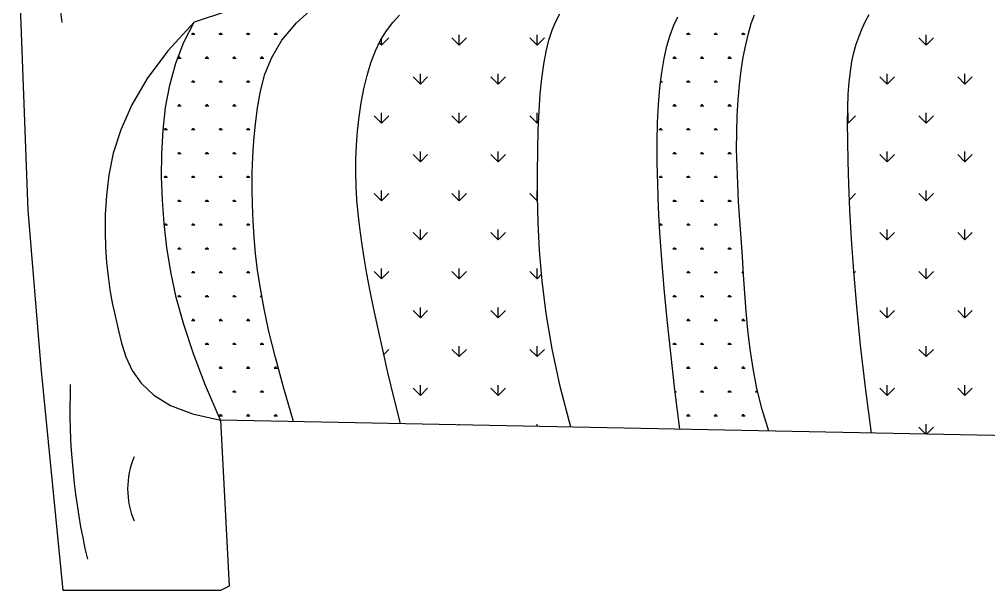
# Model space of a CAD drawing. Header units: millimetres. Extents: x 22852 to 54489, y 38200 to 53043.
# Drawn here: x 42862 to 43526, y 48800 to 49191 of the extents above; entities that cross this region are included whole.
import ezdxf

# ---------------------------------------------------------------- set-up
doc = ezdxf.new("R2010")
doc.units = ezdxf.units.MM

# ---------------------------------------------------------------- blocks, each defined once
blk = doc.blocks.new('A$C01252605')
for p, q in [((4.99, 224.41), (0, 359.06)), ((118.12, 337.58), (99.74, 331.63)), ((158.07, 331.1), (169.24, 341.01)), ((213.08, 331.39), (217.02, 335.52)), ((303.98, 326.96), (306.08, 331.99)), ((306.08, 331.99), (308.42, 336.39)), ((373.4, 329.77), (375.72, 334.63)), ((417.67, 330.8), (419.45, 335.72)), ((480.97, 328.04), (482.92, 332.15)), ((482.92, 332.15), (485.02, 335.99)), ((99.74, 331.63), (84.71, 315.16)), ((93.88, 320.13), (99.74, 331.63)), ((149.83, 321.26), (158.07, 331.1)), ((206.13, 321.24), (209.44, 326.65)), ((209.44, 326.65), (213.08, 331.39)), ((302.13, 321.24), (303.98, 326.96)), ((371.31, 324.22), (373.4, 329.77)), ((416.02, 325.12), (417.67, 330.8)), ((479.2, 323.67), (480.97, 328.04)), ((100.2, 324.51), (98.24, 324.51)), ((98.73, 324.52), (98.41, 325.06)), ((98.97, 324.53), (98.97, 325.32)), ((99.22, 324.53), (99.22, 325.51)), ((99.46, 324.53), (99.46, 325.32)), ((99.71, 324.52), (100.03, 325.06)), ((115.9, 324.51), (113.93, 324.51)), ((114.43, 324.52), (114.11, 325.06)), ((114.67, 324.53), (114.67, 325.32)), ((114.92, 324.53), (114.92, 325.51)), ((115.16, 324.53), (115.16, 325.32)), ((115.41, 324.52), (115.73, 325.06)), ((131.6, 324.51), (129.63, 324.51)), ((130.12, 324.52), (129.81, 325.06)), ((130.37, 324.53), (130.37, 325.32)), ((130.61, 324.53), (130.61, 325.51)), ((130.86, 324.53), (130.86, 325.32)), ((131.11, 324.52), (131.43, 325.06)), ((144.01, 311.51), (149.83, 321.26)), ((147.29, 324.51), (145.33, 324.51)), ((145.82, 324.52), (145.51, 325.06)), ((146.07, 324.53), (146.07, 325.32)), ((146.31, 324.53), (146.31, 325.51)), ((146.56, 324.53), (146.56, 325.32)), ((146.81, 324.52), (147.12, 325.06)), ((203.21, 315.13), (206.13, 321.24)), ((206.63, 318.47), (210.79, 322.63)), ((206.63, 318.47), (206.63, 322.06)), ((251.03, 318.47), (246.87, 322.63)), ((251.03, 318.47), (251.03, 324.36)), ((251.03, 318.47), (255.19, 322.63)), ((295.43, 318.47), (291.27, 322.63)), ((295.43, 318.47), (299.6, 322.63)), ((295.44, 318.47), (295.44, 324.36)), ((300.55, 314.79), (302.13, 321.24)), ((369.46, 317.92), (371.31, 324.22)), ((382.77, 324.51), (380.81, 324.51)), ((381.3, 324.52), (380.99, 325.06)), ((381.55, 324.53), (381.55, 325.31)), ((381.79, 324.53), (381.79, 325.51)), ((382.04, 324.53), (382.04, 325.31)), ((382.29, 324.52), (382.6, 325.06)), ((398.47, 324.51), (396.51, 324.51)), ((397, 324.52), (396.69, 325.06)), ((397.25, 324.53), (397.25, 325.31)), ((397.49, 324.53), (397.49, 325.51)), ((397.74, 324.53), (397.74, 325.31)), ((397.99, 324.52), (398.3, 325.06)), ((414.17, 324.51), (412.21, 324.51)), ((412.7, 324.52), (412.39, 325.06)), ((412.94, 324.53), (412.94, 325.31)), ((413.19, 324.53), (413.19, 325.51)), ((413.43, 324.53), (413.43, 325.31)), ((413.69, 324.52), (414, 325.06)), ((414.5, 318.73), (416.02, 325.12)), ((477.63, 319.05), (479.2, 323.67)), ((517.45, 318.47), (513.28, 322.63)), ((517.45, 318.47), (517.45, 324.36)), ((517.45, 318.47), (521.61, 322.63)), ((89.29, 308.13), (93.88, 320.13)), ((206.63, 318.47), (205.4, 319.7)), ((367.88, 310.81), (369.46, 317.92)), ((413.14, 311.68), (414.5, 318.73)), ((476.27, 314.18), (477.63, 319.05)), ((84.71, 315.16), (73, 299.41)), ((92.35, 310.92), (90.39, 310.92)), ((90.88, 310.93), (90.57, 311.47)), ((91.12, 310.94), (91.12, 311.72)), ((91.37, 310.94), (91.37, 311.92)), ((91.61, 310.94), (91.61, 311.72)), ((91.86, 310.92), (92.18, 311.46)), ((108.05, 310.92), (106.09, 310.92)), ((106.58, 310.93), (106.26, 311.47)), ((106.82, 310.94), (106.82, 311.72)), ((107.07, 310.94), (107.07, 311.92)), ((107.31, 310.94), (107.31, 311.72)), ((107.56, 310.92), (107.88, 311.46)), ((123.75, 310.92), (121.78, 310.92)), ((122.28, 310.93), (121.96, 311.47)), ((122.52, 310.94), (122.52, 311.72)), ((122.76, 310.94), (122.76, 311.92)), ((123.01, 310.94), (123.01, 311.72)), ((123.26, 310.92), (123.58, 311.46)), ((139.44, 310.92), (137.48, 310.92)), ((137.97, 310.93), (137.66, 311.47)), ((138.22, 310.94), (138.22, 311.72)), ((138.46, 310.94), (138.46, 311.92)), ((138.71, 310.94), (138.71, 311.72)), ((138.96, 310.92), (139.27, 311.46)), ((140.09, 301.85), (144.01, 311.51)), ((200.66, 308.39), (203.21, 315.13)), ((299.23, 307.56), (300.55, 314.79)), ((366.57, 302.89), (367.88, 310.81)), ((374.92, 310.92), (372.96, 310.92)), ((373.45, 310.93), (373.14, 311.47)), ((373.7, 310.93), (373.7, 311.72)), ((373.94, 310.93), (373.94, 311.92)), ((374.19, 310.93), (374.19, 311.72)), ((374.44, 310.92), (374.75, 311.46)), ((390.62, 310.92), (388.66, 310.92)), ((389.15, 310.93), (388.84, 311.47)), ((389.4, 310.93), (389.4, 311.72)), ((389.64, 310.93), (389.64, 311.92)), ((389.89, 310.93), (389.89, 311.72)), ((390.14, 310.92), (390.45, 311.46)), ((406.32, 310.92), (404.36, 310.92)), ((404.85, 310.93), (404.54, 311.47)), ((405.09, 310.93), (405.09, 311.72)), ((405.34, 310.93), (405.34, 311.92)), ((405.59, 310.93), (405.59, 311.72)), ((405.84, 310.92), (406.15, 311.46)), ((411.95, 304.05), (413.14, 311.68)), ((475.14, 309.05), (476.27, 314.18)), ((85.86, 295.7), (89.29, 308.13)), ((198.47, 301.14), (200.66, 308.39)), ((298.14, 299.51), (299.23, 307.56)), ((474.23, 303.51), (475.14, 309.05)), ((73, 299.41), (64.19, 284.43)), ((137.56, 292.28), (140.09, 301.85)), ((196.63, 293.5), (198.47, 301.14)), ((228.83, 296.27), (224.67, 300.43)), ((228.83, 296.27), (228.83, 302.16)), ((228.83, 296.27), (232.99, 300.43)), ((273.23, 296.27), (269.07, 300.43)), ((273.23, 296.27), (273.23, 302.16)), ((273.23, 296.27), (277.4, 300.43)), ((297.28, 290.62), (298.14, 299.51)), ((365.53, 294.18), (366.57, 302.89)), ((410.96, 295.89), (411.95, 304.05)), ((473.54, 297.4), (474.23, 303.51)), ((495.24, 296.27), (491.08, 300.43)), ((495.24, 296.27), (499.41, 300.43)), ((495.25, 296.27), (495.25, 302.16)), ((539.65, 296.27), (535.48, 300.43)), ((539.65, 296.27), (539.65, 302.16)), ((539.65, 296.27), (543.81, 300.43)), ((83.46, 282.93), (85.86, 295.7)), ((100.2, 297.32), (98.24, 297.32)), ((98.73, 297.33), (98.41, 297.87)), ((98.97, 297.34), (98.97, 298.13)), ((99.22, 297.34), (99.22, 298.32)), ((99.46, 297.34), (99.46, 298.13)), ((99.71, 297.33), (100.03, 297.87)), ((115.9, 297.32), (113.93, 297.32)), ((114.43, 297.33), (114.11, 297.87)), ((114.67, 297.34), (114.67, 298.13)), ((114.92, 297.34), (114.92, 298.32)), ((115.16, 297.34), (115.16, 298.13)), ((115.41, 297.33), (115.73, 297.87)), ((131.6, 297.32), (129.63, 297.32)), ((130.12, 297.33), (129.81, 297.87)), ((130.37, 297.34), (130.37, 298.13)), ((130.61, 297.34), (130.61, 298.32)), ((130.86, 297.34), (130.86, 298.13)), ((131.11, 297.33), (131.43, 297.87)), ((195.11, 285.59), (196.63, 293.5)), ((364.76, 284.67), (365.53, 294.18)), ((367.07, 297.32), (365.91, 297.32)), ((366.09, 297.34), (366.09, 298.32)), ((366.34, 297.34), (366.34, 298.12)), ((366.59, 297.33), (366.9, 297.87)), ((382.77, 297.32), (380.81, 297.32)), ((381.3, 297.33), (380.99, 297.87)), ((381.55, 297.34), (381.55, 298.12)), ((381.79, 297.34), (381.79, 298.32)), ((382.04, 297.34), (382.04, 298.12)), ((382.29, 297.33), (382.6, 297.87)), ((398.47, 297.32), (396.51, 297.32)), ((397, 297.33), (396.69, 297.87)), ((397.25, 297.34), (397.25, 298.12)), ((397.49, 297.34), (397.49, 298.32)), ((397.74, 297.34), (397.74, 298.12)), ((397.99, 297.33), (398.3, 297.87)), ((410.19, 287.26), (410.96, 295.89)), ((473.05, 290.54), (473.54, 297.4)), ((135.9, 282.8), (137.56, 292.28)), ((296.62, 280.84), (297.28, 290.62)), ((472.75, 282.77), (473.05, 290.54)), ((64.19, 284.43), (57.87, 270.23)), ((81.96, 269.9), (83.46, 282.93)), ((92.35, 283.73), (90.39, 283.73)), ((90.88, 283.73), (90.56, 284.28)), ((91.12, 283.74), (91.12, 284.53)), ((91.37, 283.74), (91.37, 284.73)), ((91.61, 283.74), (91.61, 284.53)), ((91.86, 283.73), (92.18, 284.27)), ((108.05, 283.73), (106.09, 283.73)), ((106.58, 283.73), (106.26, 284.28)), ((106.82, 283.74), (106.82, 284.53)), ((107.07, 283.74), (107.07, 284.73)), ((107.31, 283.74), (107.31, 284.53)), ((107.56, 283.73), (107.88, 284.27)), ((123.75, 283.73), (121.78, 283.73)), ((122.28, 283.73), (121.96, 284.28)), ((122.52, 283.74), (122.52, 284.53)), ((122.76, 283.74), (122.76, 284.73)), ((123.01, 283.74), (123.01, 284.53)), ((123.26, 283.73), (123.58, 284.27)), ((134.67, 273.42), (135.9, 282.8)), ((193.92, 277.53), (195.11, 285.59)), ((364.25, 274.39), (364.76, 284.67)), ((374.92, 283.73), (372.96, 283.73)), ((373.45, 283.73), (373.14, 284.28)), ((373.7, 283.74), (373.7, 284.53)), ((373.94, 283.74), (373.94, 284.72)), ((374.19, 283.74), (374.19, 284.53)), ((374.44, 283.73), (374.75, 284.27)), ((390.62, 283.73), (388.66, 283.73)), ((389.15, 283.73), (388.84, 284.28)), ((389.4, 283.74), (389.4, 284.53)), ((389.64, 283.74), (389.64, 284.72)), ((389.89, 283.74), (389.89, 284.53)), ((390.14, 283.73), (390.45, 284.27)), ((406.32, 283.73), (404.36, 283.73)), ((404.85, 283.73), (404.54, 284.28)), ((405.09, 283.74), (405.09, 284.53)), ((405.34, 283.74), (405.34, 284.72)), ((405.59, 283.74), (405.59, 284.53)), ((405.84, 283.73), (406.15, 284.27)), ((409.65, 278.24), (410.19, 287.26)), ((472.64, 273.91), (472.75, 282.77)), ((193.03, 269.43), (193.92, 277.53)), ((206.63, 274.07), (202.47, 278.23)), ((206.63, 274.07), (206.63, 279.95)), ((206.63, 274.07), (210.79, 278.23)), ((251.03, 274.07), (246.87, 278.23)), ((251.03, 274.07), (251.03, 279.95)), ((251.03, 274.07), (255.19, 278.23)), ((295.43, 274.07), (291.27, 278.23)), ((295.44, 274.07), (295.44, 279.95)), ((296.14, 270.14), (296.62, 280.84)), ((409.36, 268.88), (409.65, 278.24)), ((473.04, 274.07), (477.21, 278.23)), ((473.05, 274.07), (473.05, 279.95)), ((517.45, 274.07), (513.28, 278.23)), ((517.45, 274.07), (517.45, 279.95)), ((517.45, 274.07), (521.61, 278.23)), ((83.52, 270.15), (83.52, 271.13)), ((99.22, 270.15), (99.22, 271.13)), ((114.92, 270.15), (114.92, 271.13)), ((130.61, 270.15), (130.61, 271.13)), ((133.77, 264.12), (134.67, 273.42)), ((295.43, 274.07), (296.36, 274.99)), ((364, 263.33), (364.25, 274.39)), ((366.09, 270.15), (366.09, 271.13)), ((381.79, 270.15), (381.79, 271.13)), ((397.49, 270.15), (397.49, 271.13)), ((472.71, 263.8), (472.64, 273.91)), ((473.04, 274.07), (472.65, 274.46)), ((57.87, 270.23), (53.61, 256.85)), ((81.24, 256.68), (81.96, 269.9)), ((84.5, 270.13), (82.54, 270.13)), ((83.03, 270.14), (82.72, 270.68)), ((83.27, 270.15), (83.27, 270.93)), ((83.76, 270.15), (83.76, 270.93)), ((84.02, 270.13), (84.33, 270.68)), ((100.2, 270.13), (98.24, 270.13)), ((98.73, 270.14), (98.41, 270.68)), ((98.97, 270.15), (98.97, 270.93)), ((99.46, 270.15), (99.46, 270.93)), ((99.71, 270.13), (100.03, 270.68)), ((115.9, 270.13), (113.93, 270.13)), ((114.43, 270.14), (114.11, 270.68)), ((114.67, 270.15), (114.67, 270.93)), ((115.16, 270.15), (115.16, 270.93)), ((115.41, 270.13), (115.73, 270.68)), ((131.6, 270.13), (129.63, 270.13)), ((130.12, 270.14), (129.81, 270.68)), ((130.37, 270.15), (130.37, 270.93)), ((130.86, 270.15), (130.86, 270.93)), ((131.11, 270.13), (131.43, 270.68)), ((192.42, 261.4), (193.03, 269.43)), ((295.84, 258.47), (296.14, 270.14)), ((367.07, 270.13), (365.11, 270.13)), ((365.6, 270.14), (365.29, 270.68)), ((365.85, 270.15), (365.85, 270.93)), ((366.34, 270.15), (366.34, 270.93)), ((366.59, 270.13), (366.9, 270.68)), ((382.77, 270.13), (380.81, 270.13)), ((381.3, 270.14), (380.99, 270.68)), ((381.55, 270.15), (381.55, 270.93)), ((382.04, 270.15), (382.04, 270.93)), ((382.29, 270.13), (382.6, 270.68)), ((398.47, 270.13), (396.51, 270.13)), ((397, 270.14), (396.69, 270.68)), ((397.25, 270.15), (397.25, 270.93)), ((397.74, 270.15), (397.74, 270.93)), ((397.99, 270.13), (398.3, 270.68)), ((409.33, 259.24), (409.36, 268.88)), ((133.17, 254.88), (133.77, 264.12)), ((192.09, 253.54), (192.42, 261.4)), ((364, 251.52), (364, 263.33)), ((472.94, 252.26), (472.71, 263.8)), ((53.61, 256.85), (51, 244.32)), ((81.19, 243.36), (81.24, 256.68)), ((92.35, 256.54), (90.39, 256.54)), ((90.88, 256.54), (90.56, 257.09)), ((91.12, 256.55), (91.12, 257.34)), ((91.37, 256.55), (91.37, 257.54)), ((91.61, 256.55), (91.61, 257.34)), ((91.86, 256.54), (92.18, 257.08)), ((108.05, 256.54), (106.09, 256.54)), ((106.58, 256.54), (106.26, 257.09)), ((106.82, 256.55), (106.82, 257.34)), ((107.07, 256.55), (107.07, 257.54)), ((107.31, 256.55), (107.31, 257.34)), ((107.56, 256.54), (107.88, 257.08)), ((123.75, 256.54), (121.78, 256.54)), ((122.28, 256.54), (121.96, 257.09)), ((122.52, 256.55), (122.52, 257.34)), ((122.76, 256.55), (122.76, 257.54)), ((123.01, 256.55), (123.01, 257.34)), ((123.26, 256.54), (123.58, 257.08)), ((132.86, 245.69), (133.17, 254.88)), ((228.83, 251.87), (224.67, 256.03)), ((228.83, 251.87), (228.83, 257.75)), ((228.83, 251.87), (232.99, 256.03)), ((273.23, 251.87), (269.07, 256.03)), ((273.23, 251.87), (273.23, 257.75)), ((273.23, 251.87), (277.4, 256.03)), ((295.69, 245.82), (295.84, 258.47)), ((374.92, 256.54), (372.96, 256.54)), ((373.45, 256.54), (373.14, 257.09)), ((373.7, 256.55), (373.7, 257.34)), ((373.94, 256.55), (373.94, 257.53)), ((374.19, 256.55), (374.19, 257.34)), ((374.44, 256.54), (374.75, 257.08)), ((390.62, 256.54), (388.66, 256.54)), ((389.15, 256.54), (388.84, 257.09)), ((389.4, 256.55), (389.4, 257.34)), ((389.64, 256.55), (389.64, 257.53)), ((389.89, 256.55), (389.89, 257.34)), ((390.14, 256.54), (390.45, 257.08)), ((406.32, 256.54), (404.36, 256.54)), ((404.85, 256.54), (404.54, 257.09)), ((405.09, 256.55), (405.09, 257.34)), ((405.34, 256.55), (405.34, 257.53)), ((405.59, 256.55), (405.59, 257.34)), ((405.84, 256.54), (406.15, 257.08)), ((409.54, 249.37), (409.33, 259.24)), ((495.24, 251.87), (491.08, 256.03)), ((495.24, 251.87), (499.41, 256.03)), ((495.25, 251.87), (495.25, 257.75)), ((539.65, 251.87), (535.48, 256.03)), ((539.65, 251.87), (539.65, 257.75)), ((539.65, 251.87), (543.81, 256.03)), ((192.02, 245.79), (192.09, 253.54)), ((364.27, 238.96), (364, 251.52)), ((409.93, 239.31), (409.54, 249.37)), ((473.34, 239.14), (472.94, 252.26)), ((51, 244.32), (49.62, 232.67)), ((83.03, 242.95), (82.72, 243.49)), ((83.27, 242.96), (83.27, 243.74)), ((83.52, 242.96), (83.52, 243.94)), ((83.76, 242.96), (83.76, 243.74)), ((84.02, 242.94), (84.33, 243.49)), ((98.73, 242.95), (98.41, 243.49)), ((98.97, 242.96), (98.97, 243.74)), ((99.22, 242.96), (99.22, 243.94)), ((99.46, 242.96), (99.46, 243.74)), ((99.71, 242.94), (100.03, 243.49)), ((114.43, 242.95), (114.11, 243.49)), ((114.67, 242.96), (114.67, 243.74)), ((114.92, 242.96), (114.92, 243.94)), ((115.16, 242.96), (115.16, 243.74)), ((115.41, 242.94), (115.73, 243.49)), ((130.12, 242.95), (129.81, 243.49)), ((130.37, 242.96), (130.37, 243.74)), ((130.61, 242.96), (130.61, 243.94)), ((130.86, 242.96), (130.86, 243.74)), ((131.11, 242.94), (131.43, 243.49)), ((132.81, 236.52), (132.86, 245.69)), ((192.21, 238.07), (192.02, 245.79)), ((295.71, 232.12), (295.69, 245.82)), ((365.6, 242.95), (365.29, 243.49)), ((365.85, 242.96), (365.85, 243.74)), ((366.09, 242.96), (366.09, 243.94)), ((366.34, 242.96), (366.34, 243.74)), ((366.59, 242.94), (366.9, 243.49)), ((381.3, 242.95), (380.99, 243.49)), ((381.55, 242.96), (381.55, 243.74)), ((381.79, 242.96), (381.79, 243.94)), ((382.04, 242.96), (382.04, 243.74)), ((382.29, 242.94), (382.6, 243.49)), ((397, 242.95), (396.69, 243.49)), ((397.25, 242.96), (397.25, 243.74)), ((397.49, 242.96), (397.49, 243.94)), ((397.74, 242.96), (397.74, 243.74)), ((397.99, 242.94), (398.3, 243.49)), ((81.66, 230.02), (81.19, 243.36)), ((84.5, 242.94), (82.54, 242.94)), ((100.2, 242.94), (98.24, 242.94)), ((115.9, 242.94), (113.93, 242.94)), ((131.6, 242.94), (129.63, 242.94)), ((192.65, 230.31), (192.21, 238.07)), ((364.78, 225.63), (364.27, 238.96)), ((367.07, 242.94), (365.11, 242.94)), ((382.77, 242.94), (380.81, 242.94)), ((398.47, 242.94), (396.51, 242.94)), ((410.47, 229.09), (409.93, 239.31)), ((473.97, 224.35), (473.34, 239.14)), ((49.62, 232.67), (49.04, 221.92)), ((133.01, 227.37), (132.81, 236.52)), ((206.63, 229.67), (202.47, 233.83)), ((206.63, 229.66), (206.63, 235.55)), ((206.63, 229.67), (210.79, 233.83)), ((251.03, 229.67), (246.87, 233.83)), ((251.03, 229.66), (251.03, 235.55)), ((251.03, 229.67), (255.19, 233.83)), ((295.43, 229.67), (291.27, 233.83)), ((295.44, 229.66), (295.44, 235.55)), ((473.72, 230.34), (477.21, 233.83)), ((517.45, 229.67), (513.28, 233.83)), ((517.45, 229.66), (517.45, 235.55)), ((517.45, 229.67), (521.61, 233.83)), ((82.6, 216.69), (81.66, 230.02)), ((92.35, 229.35), (90.39, 229.35)), ((90.88, 229.35), (90.56, 229.9)), ((91.12, 229.36), (91.12, 230.15)), ((91.37, 229.36), (91.37, 230.34)), ((91.61, 229.36), (91.61, 230.15)), ((91.86, 229.35), (92.18, 229.89)), ((108.05, 229.35), (106.09, 229.35)), ((106.58, 229.35), (106.26, 229.9)), ((106.82, 229.36), (106.82, 230.15)), ((107.07, 229.36), (107.07, 230.34)), ((107.31, 229.36), (107.31, 230.15)), ((107.56, 229.35), (107.88, 229.89)), ((123.75, 229.35), (121.78, 229.35)), ((122.28, 229.35), (121.96, 229.9)), ((122.52, 229.36), (122.52, 230.15)), ((122.76, 229.36), (122.76, 230.34)), ((123.01, 229.36), (123.01, 230.15)), ((123.26, 229.35), (123.58, 229.89)), ((133.42, 218.21), (133.01, 227.37)), ((193.34, 222.42), (192.65, 230.31)), ((295.43, 229.67), (295.76, 229.99)), ((296.05, 217.31), (295.71, 232.12)), ((374.92, 229.35), (372.96, 229.35)), ((373.45, 229.35), (373.14, 229.9)), ((373.7, 229.36), (373.7, 230.15)), ((373.94, 229.36), (373.94, 230.34)), ((374.19, 229.36), (374.19, 230.15)), ((374.44, 229.35), (374.75, 229.89)), ((390.62, 229.35), (388.66, 229.35)), ((389.15, 229.35), (388.84, 229.9)), ((389.4, 229.36), (389.4, 230.15)), ((389.64, 229.36), (389.64, 230.34)), ((389.89, 229.36), (389.89, 230.15)), ((390.14, 229.35), (390.45, 229.89)), ((406.32, 229.35), (404.36, 229.35)), ((404.85, 229.35), (404.54, 229.9)), ((405.09, 229.36), (405.09, 230.15)), ((405.34, 229.36), (405.34, 230.34)), ((405.59, 229.36), (405.59, 230.15)), ((405.84, 229.35), (406.15, 229.89)), ((411.12, 218.75), (410.47, 229.09)), ((12.47, 134.65), (4.99, 224.41)), ((49.04, 221.92), (48.92, 212.08)), ((194.26, 214.33), (193.34, 222.42)), ((365.57, 211.42), (364.78, 225.63)), ((474.89, 207.85), (473.97, 224.35)), ((84.11, 203.17), (82.6, 216.69)), ((84.5, 215.75), (82.7, 215.75)), ((83.03, 215.76), (82.72, 216.3)), ((83.27, 215.77), (83.27, 216.55)), ((83.52, 215.77), (83.52, 216.75)), ((83.76, 215.77), (83.76, 216.55)), ((84.02, 215.75), (84.33, 216.3)), ((100.2, 215.75), (98.24, 215.75)), ((98.73, 215.76), (98.41, 216.3)), ((98.97, 215.77), (98.97, 216.55)), ((99.22, 215.77), (99.22, 216.75)), ((99.46, 215.77), (99.46, 216.55)), ((99.71, 215.75), (100.03, 216.3)), ((115.9, 215.75), (113.93, 215.75)), ((114.43, 215.76), (114.11, 216.3)), ((114.67, 215.77), (114.67, 216.55)), ((114.92, 215.77), (114.92, 216.75)), ((115.16, 215.77), (115.16, 216.55)), ((115.41, 215.75), (115.73, 216.3)), ((131.6, 215.75), (129.63, 215.75)), ((130.12, 215.76), (129.81, 216.3)), ((130.37, 215.77), (130.37, 216.55)), ((130.61, 215.77), (130.61, 216.75)), ((130.86, 215.77), (130.86, 216.55)), ((131.11, 215.75), (131.43, 216.3)), ((134.03, 209.04), (133.42, 218.21)), ((296.87, 201.31), (296.05, 217.31)), ((365.6, 215.76), (365.3, 216.28)), ((367.07, 215.75), (365.33, 215.75)), ((365.85, 215.77), (365.85, 216.55)), ((366.09, 215.77), (366.09, 216.75)), ((366.34, 215.77), (366.34, 216.55)), ((366.59, 215.75), (366.9, 216.3)), ((382.77, 215.75), (380.81, 215.75)), ((381.3, 215.76), (380.99, 216.3)), ((381.55, 215.77), (381.55, 216.55)), ((381.79, 215.77), (381.79, 216.75)), ((382.04, 215.77), (382.04, 216.55)), ((382.29, 215.75), (382.6, 216.3)), ((398.47, 215.75), (396.51, 215.75)), ((397, 215.76), (396.69, 216.3)), ((397.25, 215.77), (397.25, 216.55)), ((397.49, 215.77), (397.49, 216.75)), ((397.74, 215.77), (397.74, 216.55)), ((397.99, 215.75), (398.3, 216.3)), ((411.84, 208.34), (411.12, 218.75)), ((48.92, 212.08), (49.15, 203.01)), ((195.41, 205.94), (194.26, 214.33)), ((228.83, 207.47), (224.67, 211.63)), ((228.83, 207.46), (228.83, 213.35)), ((228.83, 207.47), (232.99, 211.63)), ((273.23, 207.47), (269.07, 211.63)), ((273.23, 207.46), (273.23, 213.35)), ((273.23, 207.47), (277.4, 211.63)), ((366.65, 196.17), (365.57, 211.42)), ((495.24, 207.47), (491.08, 211.63)), ((495.24, 207.47), (499.41, 211.63)), ((495.25, 207.46), (495.25, 213.35)), ((539.65, 207.47), (535.48, 211.63)), ((539.65, 207.46), (539.65, 213.35)), ((539.65, 207.47), (543.81, 211.63)), ((134.84, 199.76), (134.03, 209.04)), ((196.78, 197.19), (195.41, 205.94)), ((412.58, 197.88), (411.84, 208.34)), ((476.16, 189.56), (474.89, 207.85)), ((49.15, 203.01), (49.72, 194.58)), ((86.36, 189.23), (84.11, 203.17)), ((92.35, 202.16), (90.39, 202.16)), ((90.88, 202.16), (90.56, 202.71)), ((91.12, 202.17), (91.12, 202.96)), ((91.37, 202.17), (91.37, 203.15)), ((91.61, 202.17), (91.61, 202.96)), ((91.86, 202.16), (92.18, 202.7)), ((108.05, 202.16), (106.09, 202.16)), ((106.58, 202.16), (106.26, 202.71)), ((106.82, 202.17), (106.82, 202.96)), ((107.07, 202.17), (107.07, 203.15)), ((107.31, 202.17), (107.31, 202.96)), ((107.56, 202.16), (107.88, 202.7)), ((123.75, 202.16), (121.78, 202.16)), ((122.28, 202.16), (121.96, 202.71)), ((122.52, 202.17), (122.52, 202.96)), ((122.76, 202.17), (122.76, 203.15)), ((123.01, 202.17), (123.01, 202.96)), ((123.26, 202.16), (123.58, 202.7)), ((135.95, 190.1), (134.84, 199.76)), ((298.37, 184.04), (296.87, 201.31)), ((374.92, 202.16), (372.96, 202.16)), ((373.45, 202.16), (373.14, 202.71)), ((373.7, 202.17), (373.7, 202.96)), ((373.94, 202.17), (373.94, 203.15)), ((374.19, 202.17), (374.19, 202.96)), ((374.44, 202.16), (374.75, 202.7)), ((390.62, 202.16), (388.66, 202.16)), ((389.15, 202.16), (388.84, 202.71)), ((389.4, 202.17), (389.4, 202.96)), ((389.64, 202.17), (389.64, 203.15)), ((389.89, 202.17), (389.89, 202.96)), ((390.14, 202.16), (390.45, 202.7)), ((406.32, 202.16), (404.36, 202.16)), ((404.85, 202.16), (404.54, 202.71)), ((405.09, 202.17), (405.09, 202.96)), ((405.34, 202.17), (405.34, 203.15)), ((405.59, 202.17), (405.59, 202.96)), ((405.84, 202.16), (406.15, 202.7)), ((49.72, 194.58), (50.57, 186.62)), ((198.37, 187.99), (196.78, 197.19)), ((368.02, 179.76), (366.65, 196.17)), ((413.31, 187.43), (412.58, 197.88)), ((89.53, 174.62), (86.36, 189.23)), ((100.2, 188.56), (98.24, 188.56)), ((98.73, 188.57), (98.41, 189.11)), ((98.97, 188.58), (98.97, 189.36)), ((99.22, 188.58), (99.22, 189.56)), ((99.46, 188.58), (99.46, 189.36)), ((99.71, 188.56), (100.03, 189.11)), ((115.9, 188.56), (113.93, 188.56)), ((114.43, 188.57), (114.11, 189.11)), ((114.67, 188.58), (114.67, 189.36)), ((114.92, 188.58), (114.92, 189.56)), ((115.16, 188.58), (115.16, 189.36)), ((115.41, 188.56), (115.73, 189.11)), ((131.6, 188.56), (129.63, 188.56)), ((130.12, 188.57), (129.81, 189.11)), ((130.37, 188.58), (130.37, 189.36)), ((130.61, 188.58), (130.61, 189.56)), ((130.86, 188.58), (130.86, 189.36)), ((131.11, 188.56), (131.43, 189.11)), ((137.51, 179.68), (135.95, 190.1)), ((206.63, 185.26), (202.47, 189.43)), ((206.63, 185.26), (206.63, 191.15)), ((206.63, 185.26), (210.79, 189.43)), ((251.03, 185.26), (246.87, 189.43)), ((251.03, 185.26), (251.03, 191.15)), ((251.03, 185.26), (255.19, 189.43)), ((295.43, 185.26), (291.27, 189.43)), ((295.44, 185.26), (295.44, 191.15)), ((382.77, 188.56), (380.81, 188.56)), ((381.3, 188.57), (380.99, 189.11)), ((381.55, 188.58), (381.55, 189.36)), ((381.79, 188.58), (381.79, 189.56)), ((382.04, 188.58), (382.04, 189.36)), ((382.29, 188.56), (382.6, 189.11)), ((398.47, 188.56), (396.51, 188.56)), ((397, 188.57), (396.69, 189.11)), ((397.25, 188.58), (397.25, 189.36)), ((397.49, 188.58), (397.49, 189.56)), ((397.74, 188.58), (397.74, 189.36)), ((397.99, 188.56), (398.3, 189.11)), ((413.23, 188.56), (412.21, 188.56)), ((412.7, 188.57), (412.39, 189.11)), ((412.94, 188.58), (412.94, 189.36)), ((413.19, 188.58), (413.19, 189.11)), ((477.87, 169.41), (476.16, 189.56)), ((476.26, 188.48), (477.21, 189.43)), ((517.45, 185.26), (513.28, 189.43)), ((517.45, 185.26), (517.45, 191.15)), ((517.45, 185.26), (521.61, 189.43)), ((50.57, 186.62), (51.69, 178.98)), ((200.2, 178.24), (198.37, 187.99)), ((295.43, 185.26), (298.04, 187.87)), ((300.71, 165.43), (298.37, 184.04)), ((414, 176.99), (413.31, 187.43)), ((51.69, 178.98), (53.04, 171.51)), ((139.62, 168.15), (137.51, 179.68)), ((202.29, 167.85), (200.2, 178.24)), ((369.72, 162.03), (368.02, 179.76)), ((53.04, 171.51), (54.59, 164.06)), ((93.78, 159.11), (89.53, 174.62)), ((92.35, 174.97), (90.39, 174.97)), ((90.88, 174.97), (90.56, 175.52)), ((91.12, 174.98), (91.12, 175.77)), ((91.37, 174.98), (91.37, 175.96)), ((91.61, 174.98), (91.61, 175.77)), ((91.86, 174.97), (92.18, 175.51)), ((108.05, 174.97), (106.09, 174.97)), ((106.58, 174.97), (106.26, 175.52)), ((106.82, 174.98), (106.82, 175.77)), ((107.07, 174.98), (107.07, 175.96)), ((107.31, 174.98), (107.31, 175.77)), ((107.56, 174.97), (107.88, 175.51)), ((123.75, 174.97), (121.78, 174.97)), ((122.28, 174.97), (121.96, 175.52)), ((122.52, 174.98), (122.52, 175.77)), ((122.76, 174.98), (122.76, 175.96)), ((123.01, 174.98), (123.01, 175.77)), ((123.26, 174.97), (123.58, 175.51)), ((138.37, 174.97), (137.48, 174.97)), ((137.97, 174.97), (137.66, 175.52)), ((138.22, 174.98), (138.22, 175.77)), ((374.92, 174.97), (372.96, 174.97)), ((373.45, 174.97), (373.14, 175.52)), ((373.7, 174.98), (373.7, 175.77)), ((373.94, 174.98), (373.94, 175.96)), ((374.19, 174.98), (374.19, 175.77)), ((374.44, 174.97), (374.75, 175.51)), ((390.62, 174.97), (388.66, 174.97)), ((389.15, 174.97), (388.84, 175.52)), ((389.4, 174.98), (389.4, 175.77)), ((389.64, 174.98), (389.64, 175.96)), ((389.89, 174.98), (389.89, 175.77)), ((390.14, 174.97), (390.45, 175.51)), ((406.32, 174.97), (404.36, 174.97)), ((404.85, 174.97), (404.54, 175.52)), ((405.09, 174.98), (405.09, 175.77)), ((405.34, 174.98), (405.34, 175.96)), ((405.59, 174.98), (405.59, 175.77)), ((405.84, 174.97), (406.15, 175.51)), ((414.76, 166.52), (414, 176.99)), ((142.44, 155.17), (139.62, 168.15)), ((204.67, 156.7), (202.29, 167.85)), ((228.83, 163.06), (224.67, 167.23)), ((228.83, 163.06), (228.83, 168.95)), ((228.83, 163.06), (232.99, 167.23)), ((273.23, 163.06), (269.07, 167.23)), ((273.23, 163.06), (273.23, 168.95)), ((273.23, 163.06), (277.4, 167.23)), ((415.71, 155.93), (414.76, 166.52)), ((480.07, 147.36), (477.87, 169.41)), ((495.24, 163.06), (491.08, 167.23)), ((495.24, 163.06), (499.41, 167.23)), ((495.25, 163.06), (495.25, 168.95)), ((539.65, 163.06), (535.48, 167.23)), ((539.65, 163.06), (539.65, 168.95)), ((539.65, 163.06), (543.81, 167.23)), ((54.59, 164.06), (56.31, 156.47)), ((100.2, 161.37), (98.24, 161.37)), ((98.73, 161.38), (98.41, 161.92)), ((98.97, 161.39), (98.97, 162.17)), ((99.22, 161.39), (99.22, 162.37)), ((99.46, 161.39), (99.46, 162.17)), ((99.71, 161.37), (100.03, 161.92)), ((115.9, 161.37), (113.93, 161.37)), ((114.43, 161.38), (114.11, 161.92)), ((114.67, 161.39), (114.67, 162.17)), ((114.92, 161.39), (114.92, 162.37)), ((115.16, 161.39), (115.16, 162.17)), ((115.41, 161.37), (115.73, 161.92)), ((131.6, 161.37), (129.63, 161.37)), ((130.12, 161.38), (129.81, 161.92)), ((130.37, 161.39), (130.37, 162.17)), ((130.61, 161.39), (130.61, 162.37)), ((130.86, 161.39), (130.86, 162.17)), ((131.11, 161.37), (131.43, 161.92)), ((304.08, 145.39), (300.71, 165.43)), ((371.75, 142.83), (369.72, 162.03)), ((382.77, 161.37), (380.81, 161.37)), ((381.3, 161.38), (380.99, 161.92)), ((381.55, 161.39), (381.55, 162.17)), ((381.79, 161.39), (381.79, 162.37)), ((382.04, 161.39), (382.04, 162.17)), ((382.29, 161.37), (382.6, 161.92)), ((398.47, 161.37), (396.51, 161.37)), ((397, 161.38), (396.69, 161.92)), ((397.25, 161.39), (397.25, 162.17)), ((397.49, 161.39), (397.49, 162.37)), ((397.74, 161.39), (397.74, 162.17)), ((397.99, 161.37), (398.3, 161.92)), ((414.17, 161.37), (412.21, 161.37)), ((412.7, 161.38), (412.39, 161.92)), ((412.94, 161.39), (412.94, 162.17)), ((413.19, 161.39), (413.19, 162.37)), ((413.43, 161.39), (413.43, 162.17)), ((413.69, 161.37), (414, 161.92)), ((56.31, 156.47), (58.25, 148.64)), ((99.28, 142.45), (93.78, 159.11)), ((146.07, 140.37), (142.44, 155.17)), ((207.34, 144.71), (204.67, 156.7)), ((416.97, 145.14), (415.71, 155.93)), ((58.25, 148.64), (60.79, 140.75)), ((108.05, 147.77), (106.09, 147.77)), ((106.58, 147.78), (106.26, 148.32)), ((106.82, 147.79), (106.82, 148.58)), ((107.07, 147.79), (107.07, 148.77)), ((107.31, 147.79), (107.31, 148.58)), ((107.56, 147.78), (107.88, 148.32)), ((123.75, 147.77), (121.78, 147.77)), ((122.28, 147.78), (121.96, 148.32)), ((122.52, 147.79), (122.52, 148.58)), ((122.76, 147.79), (122.76, 148.77)), ((123.01, 147.79), (123.01, 148.58)), ((123.26, 147.78), (123.58, 148.32)), ((139.44, 147.77), (137.48, 147.77)), ((137.97, 147.78), (137.66, 148.32)), ((138.22, 147.79), (138.22, 148.58)), ((138.46, 147.79), (138.46, 148.77)), ((138.71, 147.79), (138.71, 148.58)), ((138.96, 147.78), (139.27, 148.32)), ((210.35, 131.78), (207.34, 144.71)), ((207.94, 142.17), (210.79, 145.02)), ((251.03, 140.86), (246.87, 145.02)), ((251.03, 140.86), (251.03, 146.75)), ((251.03, 140.86), (255.19, 145.02)), ((295.43, 140.86), (291.27, 145.02)), ((295.43, 140.86), (299.6, 145.02)), ((295.44, 140.86), (295.44, 146.75)), ((308.65, 123.85), (304.08, 145.39)), ((374.92, 147.77), (372.96, 147.77)), ((373.45, 147.78), (373.14, 148.32)), ((373.7, 147.79), (373.7, 148.57)), ((373.94, 147.79), (373.94, 148.77)), ((374.19, 147.79), (374.19, 148.57)), ((374.44, 147.78), (374.75, 148.32)), ((390.62, 147.77), (388.66, 147.77)), ((389.15, 147.78), (388.84, 148.32)), ((389.4, 147.79), (389.4, 148.57)), ((389.64, 147.79), (389.64, 148.77)), ((389.89, 147.79), (389.89, 148.57)), ((390.14, 147.78), (390.45, 148.32)), ((406.32, 147.77), (404.36, 147.77)), ((404.85, 147.78), (404.54, 148.32)), ((405.09, 147.79), (405.09, 148.57)), ((405.34, 147.79), (405.34, 148.77)), ((405.59, 147.79), (405.59, 148.57)), ((405.84, 147.78), (406.15, 148.32)), ((418.67, 134.08), (416.97, 145.14)), ((482.84, 123.32), (480.07, 147.36)), ((517.45, 140.86), (513.28, 145.02)), ((517.45, 140.86), (517.45, 146.75)), ((517.45, 140.86), (521.61, 145.02)), ((60.79, 140.75), (64.4, 133.03)), ((106.2, 124.4), (99.28, 142.45)), ((150.67, 123.39), (146.07, 140.37)), ((374.12, 122.03), (371.75, 142.83)), ((24.94, 7.48), (12.47, 134.65)), ((64.4, 133.03), (69.53, 125.69)), ((115.9, 134.18), (113.93, 134.18)), ((114.43, 134.19), (114.11, 134.73)), ((114.67, 134.2), (114.67, 134.98)), ((114.92, 134.2), (114.92, 135.18)), ((115.16, 134.2), (115.16, 134.98)), ((115.41, 134.18), (115.73, 134.72)), ((131.6, 134.18), (129.63, 134.18)), ((130.12, 134.19), (129.81, 134.73)), ((130.37, 134.2), (130.37, 134.98)), ((130.61, 134.2), (130.61, 135.18)), ((130.86, 134.2), (130.86, 134.98)), ((131.11, 134.18), (131.43, 134.72)), ((147.29, 134.18), (145.33, 134.18)), ((145.82, 134.19), (145.51, 134.73)), ((146.07, 134.2), (146.07, 134.98)), ((146.31, 134.2), (146.31, 135.18)), ((146.56, 134.2), (146.56, 134.98)), ((146.81, 134.18), (147.12, 134.72)), ((382.77, 134.18), (380.81, 134.18)), ((381.3, 134.19), (380.99, 134.73)), ((381.55, 134.19), (381.55, 134.98)), ((381.79, 134.19), (381.79, 135.18)), ((382.04, 134.19), (382.04, 134.98)), ((382.29, 134.18), (382.6, 134.72)), ((398.47, 134.18), (396.51, 134.18)), ((397, 134.19), (396.69, 134.73)), ((397.25, 134.19), (397.25, 134.98)), ((397.49, 134.19), (397.49, 135.18)), ((397.74, 134.19), (397.74, 134.98)), ((397.99, 134.18), (398.3, 134.72)), ((414.17, 134.18), (412.21, 134.18)), ((412.7, 134.19), (412.39, 134.73)), ((412.94, 134.19), (412.94, 134.98)), ((413.19, 134.19), (413.19, 135.18)), ((413.43, 134.19), (413.43, 134.98)), ((413.69, 134.18), (414, 134.72)), ((420.94, 122.66), (418.67, 134.08)), ((213.71, 117.8), (210.35, 131.78)), ((69.53, 125.69), (76.67, 118.96)), ((114.7, 104.73), (106.2, 124.4)), ((156.35, 103.89), (150.67, 123.39)), ((228.83, 118.66), (224.67, 122.82)), ((228.83, 118.66), (228.83, 124.55)), ((228.83, 118.66), (232.99, 122.82)), ((273.23, 118.66), (269.07, 122.82)), ((273.23, 118.66), (273.23, 124.55)), ((273.23, 118.66), (277.4, 122.82)), ((314.61, 100.73), (308.65, 123.85)), ((376.87, 99.48), (374.12, 122.03)), ((423.89, 110.82), (420.94, 122.66)), ((486.24, 97.25), (482.84, 123.32)), ((495.24, 118.66), (491.08, 122.82)), ((495.24, 118.66), (499.41, 122.82)), ((495.25, 118.66), (495.25, 124.55)), ((539.65, 118.66), (535.48, 122.82)), ((539.65, 118.66), (539.65, 124.55)), ((539.65, 118.66), (543.81, 122.82)), ((76.67, 118.96), (86.26, 113.07)), ((107.73, 120.87), (107.88, 121.13)), ((108.05, 120.58), (107.85, 120.58)), ((123.75, 120.58), (121.78, 120.58)), ((122.28, 120.59), (121.96, 121.13)), ((122.52, 120.6), (122.52, 121.38)), ((122.76, 120.6), (122.76, 121.58)), ((123.01, 120.6), (123.01, 121.38)), ((123.26, 120.59), (123.58, 121.13)), ((139.44, 120.58), (137.48, 120.58)), ((137.97, 120.59), (137.66, 121.13)), ((138.22, 120.6), (138.22, 121.38)), ((138.46, 120.6), (138.46, 121.58)), ((138.71, 120.6), (138.71, 121.38)), ((138.96, 120.59), (139.27, 121.13)), ((217.45, 102.67), (213.71, 117.8)), ((374.92, 120.58), (374.3, 120.58)), ((374.44, 120.59), (374.75, 121.13)), ((390.62, 120.58), (388.66, 120.58)), ((389.15, 120.59), (388.84, 121.13)), ((389.4, 120.6), (389.4, 121.38)), ((389.64, 120.6), (389.64, 121.58)), ((389.89, 120.6), (389.89, 121.38)), ((390.14, 120.59), (390.45, 121.13)), ((406.32, 120.58), (404.36, 120.58)), ((404.85, 120.59), (404.54, 121.13)), ((405.09, 120.6), (405.09, 121.38)), ((405.34, 120.6), (405.34, 121.58)), ((405.59, 120.6), (405.59, 121.38)), ((405.84, 120.59), (406.15, 121.13)), ((421.45, 120.58), (420.06, 120.58)), ((420.55, 120.59), (420.24, 121.13)), ((420.79, 120.6), (420.79, 121.38)), ((421.04, 120.6), (421.04, 121.58)), ((421.28, 120.6), (421.28, 121.27)), ((86.26, 113.07), (98.79, 108.25)), ((427.65, 98.47), (423.89, 110.82)), ((98.79, 108.25), (114.7, 104.73)), ((115.9, 106.99), (113.93, 106.99)), ((114.43, 106.99), (114.11, 107.54)), ((114.67, 107), (114.67, 107.79)), ((114.92, 107), (114.92, 107.99)), ((115.16, 107), (115.16, 107.79)), ((115.41, 106.99), (115.73, 107.53)), ((131.6, 106.99), (129.63, 106.99)), ((130.12, 106.99), (129.81, 107.54)), ((130.37, 107), (130.37, 107.79)), ((130.61, 107), (130.61, 107.99)), ((130.86, 107), (130.86, 107.79)), ((131.11, 106.99), (131.43, 107.53)), ((147.29, 106.99), (145.33, 106.99)), ((145.82, 106.99), (145.51, 107.54)), ((146.07, 107), (146.07, 107.79)), ((146.31, 107), (146.31, 107.99)), ((146.56, 107), (146.56, 107.79)), ((146.81, 106.99), (147.12, 107.53)), ((382.77, 106.99), (380.81, 106.99)), ((381.3, 106.99), (380.99, 107.54)), ((381.55, 107), (381.55, 107.79)), ((381.79, 107), (381.79, 107.98)), ((382.04, 107), (382.04, 107.79)), ((382.29, 106.99), (382.6, 107.53)), ((398.47, 106.99), (396.51, 106.99)), ((397, 106.99), (396.69, 107.54)), ((397.25, 107), (397.25, 107.79)), ((397.49, 107), (397.49, 107.98)), ((397.74, 107), (397.74, 107.79)), ((397.99, 106.99), (398.3, 107.53)), ((414.17, 106.99), (412.21, 106.99)), ((412.7, 106.99), (412.39, 107.54)), ((412.94, 107), (412.94, 107.79)), ((413.19, 107), (413.19, 107.98)), ((413.43, 107), (413.43, 107.79)), ((413.69, 106.99), (414, 107.53)), ((738.09, 92.26), (114.7, 104.73)), ((114.7, 104.73), (119.69, 9.97)), ((251.03, 102), (251.03, 102.34)), ((295.44, 101.11), (295.44, 102.34)), ((517.23, 96.68), (513.28, 100.62)), ((517.45, 96.67), (517.45, 102.34)), ((517.65, 96.67), (521.61, 100.62)), ((114.7, 7.48), (24.94, 7.48)), ((119.69, 9.97), (114.7, 7.48))]:
    blk.add_line(p, q)
for centre, radius, start, end in [((142.1, 349.56), 119.28, 119.9775, 188.7392), ((405.99, 111.49), 377.16, 177.9501, 193.1946), ((108, 65.48), 46.24, 156.8007, 203.1993)]:
    blk.add_arc(centre, radius, start, end)

msp = doc.modelspace()

# ---------------------------------------------------------------- block references
at = {"xscale": 1.2, "yscale": 1.2, "zscale": 1.2}
msp.add_blockref('A$C01252605', (42862.39, 48791.51), dxfattribs=at)

doc.saveas('drawing.dxf')
